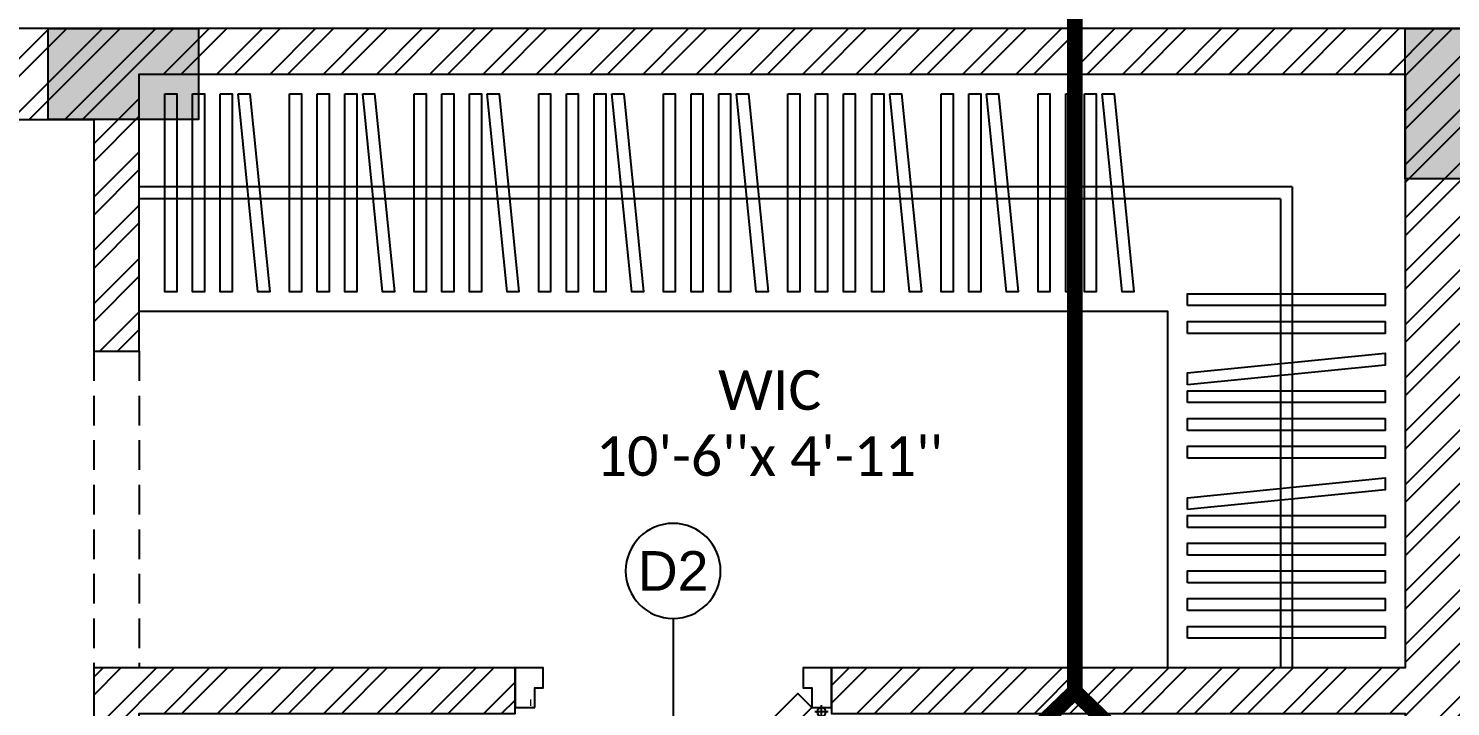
# Model space of a CAD drawing. Header units: millimetres. Extents: x -2842 to 18480, y -2414 to 14540.
# Drawn here: x 4830 to 8425, y 3033 to 4745 of the extents above; entities that cross this region are included whole.
import ezdxf
from ezdxf.enums import TextEntityAlignment as Align

# ---------------------------------------------------------------- set-up
doc = ezdxf.new("R2010")
doc.units = ezdxf.units.MM
doc.header["$LTSCALE"] = 150
doc.linetypes.add('DASHED', pattern=[0.75, 0.5, -0.25])
for name, color, linetype in [('ad-Column', 3, 'Continuous'), ('ad-Column Hatch', 125, 'Continuous'), ('ad-Door', 11, 'Continuous'), ('ad-Furniture', 8, 'Continuous'), ('ad-Text main', 7, 'Continuous'), ('ad-Text Main_Door&window Label', 7, 'Continuous'), ('ad-Wall', 240, 'Continuous'), ('ad-Wall hatch', 8, 'Continuous')]:
    doc.layers.add(name, color=color, linetype=linetype)
doc.layers.add('ad-Primary Roof', color=5, linetype='Continuous', true_color=0x0000ff)
doc.styles.add('New Text Style', font='arial.ttf', dxfattribs={"height": 100})
doc.styles.get("Standard").update_dxf_attribs({"font": 'calibril.ttf'})

# ---------------------------------------------------------------- blocks, each defined once
blk = doc.blocks.new('$ZCDB_AUDIT_GENERATED_1D0D2C')
at = {"layer": 'ad-Furniture'}
for p, q in [((-285, -285), (-3200, -285)), ((-285, -285), (-285, -1500)), ((-315, -315), (-3200, -315)), ((-315, -315), (-315, -1500))]:
    blk.add_line(p, q, dxfattribs=at)
for points in [[(0, -1500), (-600, -1500), (-600, -600), (-3200, -600), (-3200, 0), (0, 0)], [(-3135, -50), (-3105, -50), (-3105, -550), (-3135, -550)], [(-3065, -50), (-3035, -50), (-3035, -550), (-3065, -550)], [(-2995, -50), (-2965, -50), (-2965, -550), (-2995, -550)], [(-2950, -50), (-2920, -50), (-2870, -550), (-2900, -550)], [(-2820, -50), (-2790, -50), (-2790, -550), (-2820, -550)], [(-2750, -50), (-2720, -50), (-2720, -550), (-2750, -550)], [(-2680, -50), (-2650, -50), (-2650, -550), (-2680, -550)], [(-2635, -50), (-2605, -50), (-2555, -550), (-2585, -550)], [(-2505, -50), (-2475, -50), (-2475, -550), (-2505, -550)], [(-2435, -50), (-2405, -50), (-2405, -550), (-2435, -550)], [(-2365, -50), (-2335, -50), (-2335, -550), (-2365, -550)], [(-2320, -50), (-2290, -50), (-2240, -550), (-2270, -550)], [(-2190, -50), (-2160, -50), (-2160, -550), (-2190, -550)], [(-2120, -50), (-2090, -50), (-2090, -550), (-2120, -550)], [(-2050, -50), (-2020, -50), (-2020, -550), (-2050, -550)], [(-2005, -50), (-1975, -50), (-1925, -550), (-1955, -550)], [(-1875, -50), (-1845, -50), (-1845, -550), (-1875, -550)], [(-1805, -50), (-1775, -50), (-1775, -550), (-1805, -550)], [(-1735, -50), (-1705, -50), (-1705, -550), (-1735, -550)], [(-1690, -50), (-1660, -50), (-1610, -550), (-1640, -550)], [(-1560, -50), (-1530, -50), (-1530, -550), (-1560, -550)], [(-1490, -50), (-1460, -50), (-1460, -550), (-1490, -550)], [(-1420, -50), (-1390, -50), (-1390, -550), (-1420, -550)], [(-1347.7, -50), (-1317.7, -50), (-1317.7, -550), (-1347.7, -550)], [(-1302.7, -50), (-1272.7, -50), (-1222.7, -550), (-1252.7, -550)], [(-1172.7, -50), (-1142.7, -50), (-1142.7, -550), (-1172.7, -550)], [(-1102.7, -50), (-1072.7, -50), (-1072.7, -550), (-1102.7, -550)], [(-1057.7, -50), (-1027.7, -50), (-977.7, -550), (-1007.7, -550)], [(-927.7, -50), (-897.7, -50), (-897.7, -550), (-927.7, -550)], [(-857.7, -50), (-827.7, -50), (-827.7, -550), (-857.7, -550)], [(-810.5, -50), (-780.5, -50), (-780.5, -550), (-810.5, -550)], [(-765.5, -50), (-735.5, -50), (-685.5, -550), (-715.5, -550)], [(-550, -585), (-550, -555), (-50, -555), (-50, -585)], [(-550, -655), (-550, -625), (-50, -625), (-50, -655)], [(-550, -785), (-550, -755), (-50, -705), (-50, -735)], [(-550, -830), (-550, -800), (-50, -800), (-50, -830)], [(-550, -900), (-550, -870), (-50, -870), (-50, -900)], [(-550, -970), (-550, -940), (-50, -940), (-50, -970)], [(-550, -1100), (-550, -1070), (-50, -1020), (-50, -1050)], [(-550, -1145), (-550, -1115), (-50, -1115), (-50, -1145)], [(-550, -1215), (-550, -1185), (-50, -1185), (-50, -1215)], [(-550, -1285), (-550, -1255), (-50, -1255), (-50, -1285)], [(-550, -1355), (-550, -1325), (-50, -1325), (-50, -1355)], [(-550, -1425), (-550, -1395), (-50, -1395), (-50, -1425)]]:
    blk.add_lwpolyline(points, close=True, dxfattribs=at)
blk = doc.blocks.new('zw$66EE')
at = {"layer": 'ad-Furniture', "linetype": 'DASHED'}
for points in [[(4995, 3930), (4995, 3130)], [(5110, 3930), (5110, 3130)]]:
    blk.add_lwpolyline(points, dxfattribs=at)
at = {"layer": 'ad-Furniture', "rotation": 359.9999999999995}
blk.add_blockref('$ZCDB_AUDIT_GENERATED_1D0D2C', (8310, 4630), dxfattribs=at)
blk = doc.blocks.new('zw$6540')
at = {"layer": 'ad-Text main', "insert": (6703.8, 3747.8), "char_height": 100, "width": 1380.84, "attachment_point": 5, "bg_fill": 2}
blk.add_mtext("WIC\\P10'-6''x 4'-11''", dxfattribs=at)
blk = doc.blocks.new('*U177')
for p, q in [((-463.3, 543.1), (-478.2, 528.2)), ((-528.5, 478), (-513.6, 492.9)), ((-8.3, 111.1), (-41.7, 111.1)), ((-25, 127.8), (-25, 94.4))]:
    blk.add_line(p, q)
for points in [[(-545, 595), (-464.2, 514.2), (-499.5, 478.8), (-580.3, 559.6)], [(-130.8, 180.8), (-464.2, 514.2), (-499.5, 478.8), (-166.2, 145.5)], [(-50, 100), (-130.8, 180.8), (-166.2, 145.5), (-85.4, 64.6)], [(-750, 100), (-750, 50), (-728.6, 50), (-728.6, 35.7), (-728.6, 0), (-800, 0), (-800, 100)], [(-50, 100), (0, 100), (0, 0), (-71.4, 0), (-71.4, 35.7), (-71.4, 50), (-50, 50)]]:
    blk.add_lwpolyline(points, close=True)
for points in [[(-490, 540), (-462.5, 567.5), (-399.7, 504.7), (-407.6, 496.8), (-476.2, 553.8)], [(-525.4, 504.7), (-552.8, 477.2), (-490, 414.3), (-482.2, 422.2), (-539.2, 490.8)]]:
    blk.add_lwpolyline(points)
blk.add_circle((-25, 111.1), 11.1)
at = {"color": 8, "linetype": 'DASHED', "lineweight": 0}
blk.add_arc((-62.1, 102.1), 698.3, 88.1881, 181.8119, dxfattribs=at)
at = {"layer": 'ad-Text Main_Door&window Label'}
blk.add_line((-400, -125), (-400, 230), dxfattribs=at)
blk.add_circle((-400.3, -245), 120, dxfattribs=at)
at = {"layer": 'ad-Text Main_Door&window Label', "style": 'New Text Style'}
blk.add_attdef('D1', text='', height=100, dxfattribs=at).set_placement((-400.3, -245), align=Align.MIDDLE_CENTER)
blk = doc.blocks.new('zw$6266')
at = {"layer": 'ad-Wall hatch', "transparency": 33554610}
h = blk.add_hatch(dxfattribs=at)
h.set_pattern_fill('ANSI32', color=256, scale=10)
h.set_pattern_definition([(45, (388744.33, 102900.03), (-67.35192, 67.35192), []), (45, (388789.235, 102900.03), (-67.35192, 67.35192), [])])
h.paths.add_polyline_path([(230, 8875), (230, 9105), (0, 9105), (0, 8645), (2830, 8645), (2830, 4745), (0, 4745), (0, 0), (9240, 0), (9240, 230), (8540, 230), (8540, 4745), (4780, 4745), (4780, 4515), (4995, 4515), (4995, 3930), (5110, 3930), (5110, 4630), (8310, 4630), (8310, 3130), (6860, 3130), (6860, 3015), (8310, 3015), (8310, 230), (5110, 230), (5110, 3015), (6060, 3015), (6060, 3130), (4995, 3130), (4995, 230), (230, 230), (230, 4515), (3880, 4515), (3880, 4745), (3060, 4745), (3060, 8875)])
at = {"layer": 'ad-Wall'}
for points in [[(8540, 4745), (4780, 4745)], [(4780, 4515), (4995, 4515), (4995, 3930), (5110, 3930), (5110, 4630), (8310, 4630), (8310, 3130), (6860, 3130), (6860, 3015), (8310, 3015), (8310, 230), (5110, 230), (5110, 3015), (6060, 3015), (6060, 3130), (4995, 3130), (4995, 230), (230, 230)]]:
    blk.add_lwpolyline(points, dxfattribs=at)
at = {"layer": 'ad-Door', "ltscale": 5}
ref = blk.add_blockref('*U177', (6860, 3130), dxfattribs=dict(at, xscale=-1, rotation=180))
ref.add_attrib('D1', 'D2', dxfattribs={"layer": 'ad-Text Main_Door&window Label', "height": 100, "style": 'New Text Style'}).set_placement((6459.7, 3375), align=Align.MIDDLE_CENTER)
blk = doc.blocks.new('A$Ca594aa6c')
at = {"layer": 'ad-Primary Roof', "linetype": 'DASHED', "ltscale": 2, "const_width": 40}
blk.add_lwpolyline([(7475, -4000), (7475, -10550)], dxfattribs=at)
blk.add_lwpolyline([(12570, -15450), (2380, -15450), (7475, -10550)], close=True, dxfattribs=at)
blk = doc.blocks.new('1625W-Roof Plan')
at = {"rotation": 360}
blk.add_blockref('A$Ca594aa6c', (0, 13620), dxfattribs=at)
blk = doc.blocks.new('zw$6AA0')
at = {"layer": 'ad-Column Hatch', "transparency": 33554687}
h = blk.add_hatch(color=256, dxfattribs=at)
h.dxf.hatch_style = 1
h.paths.add_polyline_path([(0, -230), (380, -230), (380, 0), (0, 0)])
at = {"layer": 'ad-Column'}
blk.add_lwpolyline([(0, -230), (380, -230), (380, 0), (0, 0)], close=True, dxfattribs=at)
blk = doc.blocks.new('1625W_Columns')
at = {"layer": 'ad-Column', "xscale": -1}
for p, rotation in [((4880, 4515), 180), ((8540, 4365), 270)]:
    blk.add_blockref('zw$6AA0', p, dxfattribs=dict(at, rotation=rotation))

msp = doc.modelspace()

# ---------------------------------------------------------------- block references
at = {"layer": 'ad-Furniture'}
msp.add_blockref('zw$66EE', (0, 0), dxfattribs=at)

# ---------------------------------------------------------------- next in the draw order: block references
msp.add_blockref('zw$6266', (0, 0))

# ---------------------------------------------------------------- next in the draw order: block references
msp.add_blockref('1625W-Roof Plan', (0, 0))

# ---------------------------------------------------------------- next in the draw order: block references
msp.add_blockref('1625W_Columns', (0, 0))

# ---------------------------------------------------------------- next in the draw order: block references
at = {"layer": 'ad-Text main'}
msp.add_blockref('zw$6540', (0, 0), dxfattribs=at)

doc.saveas('drawing.dxf')
